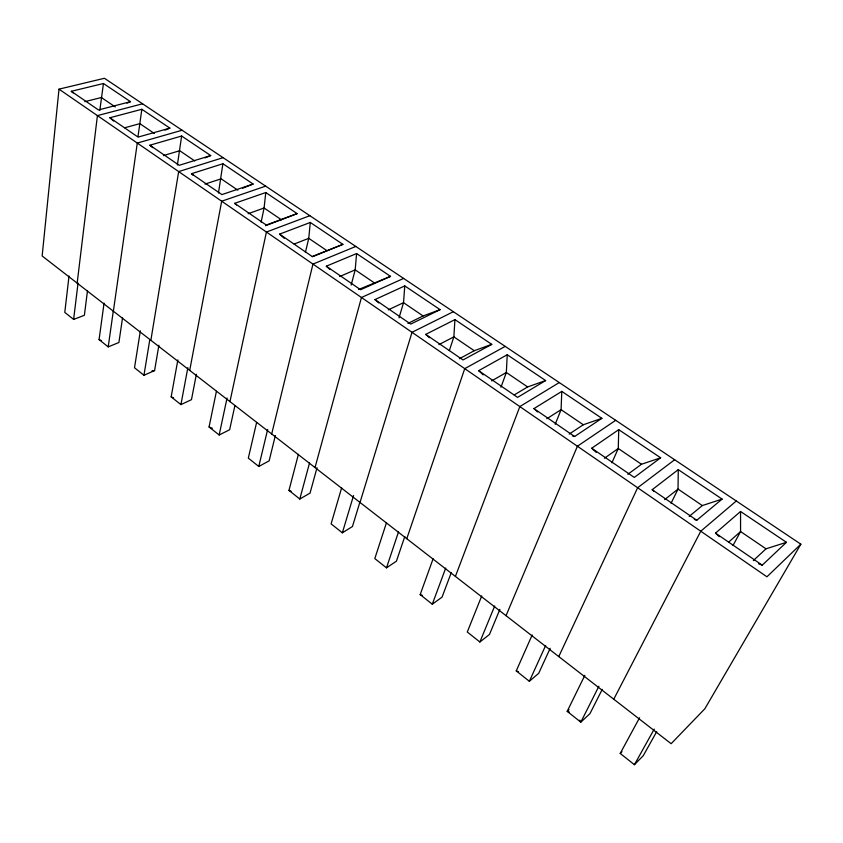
<?xml version="1.0" encoding="UTF-8"?>
<svg xmlns="http://www.w3.org/2000/svg" width="843" height="843" viewBox="0 0 843 843"><rect width="100%" height="100%" fill="white"/><g stroke="black" fill="none" stroke-linecap="round" stroke-linejoin="round"><path stroke-width="1.26" d="M694.295 519.404L696.761 520.257L722.103 499.088L678.267 469.635L678.035 489.077L671.07 503.25M618.741 429.656L591.723 448.234L634.284 477.423L660.649 457.802L618.741 429.656L618.267 448.497L611.881 462.828M572.45 435.936L574.62 436.505L601.881 418.328L561.786 391.394L561.09 409.677L555.2 424.271M507.233 354.745L478.666 370.688L517.591 397.38L545.642 380.551L507.233 354.745L506.337 372.49L500.963 387.232M454.935 319.623L425.726 334.386L463.007 359.95L491.775 344.355L454.935 319.623L453.861 336.863L449.34 350.604M378.707 302.922L374.987 299.581L404.766 285.914L403.523 302.679L399.055 317.79M330.045 269.539L326.304 266.198L356.589 253.553L355.198 269.865L351.152 285.082M284.26 238.316L279.57 234.143L310.287 222.447L308.759 238.327L305.419 252.373M58.999 89.147L42.15 255.987L671.144 743.705L704.853 708.763L800.85 544.178L104.437 78.283L58.999 89.147L766.94 576.802L800.85 544.178M236.535 205.007L234.66 203.342L265.766 192.541L264.091 208L261.109 222.141M69.021 275.998L64.785 312.405L73.626 319.423L84.384 315.282L87.503 290.677M193.353 175.376L191.466 173.721L222.9 163.742L218.463 193.036M77.156 283.132L97.419 115.607L142.572 103.794M73.626 319.423L78.051 282.995M99.79 110.517L103.457 83.51L71.286 91.297L73.172 92.941M152.731 147.694L149.896 145.217L181.624 136.018L177.388 165.007M122.551 317.832L118.905 342.49L108.21 346.884L99.074 339.634L104.058 303.153M113.647 121.055L109.864 117.757L141.835 109.284L137.999 136.577M108.21 346.884L113.394 310.382M113.373 311.215L137.283 143.068L182.099 130.233M140.359 330.846L134.511 367.769L143.953 375.272L154.585 370.604L158.884 345.24M143.953 375.272L149.812 339.603M150.865 340.287L178.674 171.582L223.1 157.662M196.377 374.281L191.477 399.666L180.929 404.619L171.161 396.863L177.862 359.898M180.929 404.619L187.863 367.643M189.707 370.404L221.688 201.214L265.661 186.134M234.902 405.609L229.633 429.74L219.18 434.999L209.064 426.969L216.43 391.257M219.18 434.999L227.052 398.001M229.949 401.605L266.42 232.025L309.855 215.703M256.63 422.417L248.316 458.139L258.78 466.453L269.138 460.868L275.366 435.473M258.78 466.453L267.663 429.456M271.699 433.976L312.964 264.091L355.809 246.441M317.01 467.728L310.045 493.113L299.813 499.035L288.97 490.415L298.401 454.324M299.813 499.035L309.529 462.955M315.019 467.57L361.457 297.495L403.597 278.422M341.636 487.834L331.109 523.872L342.353 532.808L352.448 526.527L360.003 501.785M342.353 532.808L353.554 495.547M360.014 502.46L412.006 332.311L453.355 311.71M386.505 522.618L374.808 558.582L386.484 567.845L396.421 561.175L404.798 536.496M386.484 567.845L398.507 531.912M406.769 538.709L464.746 368.644L505.199 346.389M451.311 572.534L442.059 597.139L432.29 604.22L420.172 594.6L433.123 558.751M432.29 604.22L445.726 568.034M455.399 576.422L519.825 406.579L559.267 382.553M481.732 595.938L467.285 632.008L479.878 642.008L489.456 634.484L499.899 609.352M479.878 642.008L494.704 605.991M506.032 615.675L577.402 446.242L615.696 420.309M550.184 648.309L538.709 673.304L529.351 681.292L516.253 670.891L532.165 635.011M529.351 681.292L545.663 645.475M558.772 656.571L637.645 487.739L674.653 459.751M584.842 675.348L567.191 711.334L580.816 722.166L589.942 713.673L602.229 689.405M598.899 686.244L580.816 722.166L579.858 720.112M613.757 699.216L700.754 531.216L736.308 500.995M656.718 731.619L643.262 755.686L634.41 764.717L620.216 753.442L639.574 717.741M733.041 545.432L740.575 531.543L740.544 511.48L786.445 542.312L762.241 565.168L758.563 563.767M634.41 764.717L654.231 729.1M620.216 753.442L621.997 751.671M753.347 560.574L766.002 548.814L786.445 542.312M569.025 709.669L567.191 711.334L569.468 712.145M728.615 542.154L740.575 531.543L766.002 548.814M719.269 536.675L715.517 533.124L740.544 511.48M689.163 516.422L702.314 505.568L722.103 499.088M664.674 499.614L678.035 489.077L702.314 505.568M654.094 491.48L652.187 489.699L678.267 469.635M627.824 474.314L641.481 464.261L660.649 457.802M604.431 458.255L618.267 448.497L641.481 464.261M569.194 434.082L583.303 424.756L601.881 418.328M546.822 418.729L561.09 409.677L583.303 424.756M537.571 411.932L533.946 408.602L561.786 391.394M514.23 394.924L527.613 386.937L545.642 380.551M491.69 380.888L506.337 372.49L527.613 386.937M459.403 358.728L474.261 350.709L491.775 344.355M438.876 344.639L453.861 336.863L474.261 350.709M404.766 285.914L440.109 309.655L410.72 324.091L374.987 299.581M407.928 323.396L423.102 315.967L440.109 309.655M388.244 309.887L403.523 302.679L423.102 315.967M356.589 253.553L390.53 276.356L360.593 289.718L326.304 266.198M358.549 289.507L390.53 276.356M339.655 276.536L355.198 269.865L373.986 282.626M126.977 103.183L130.507 101.676L103.457 83.51M165.038 130.138L169.886 128.125L141.835 109.284M204.997 157.904L210.718 155.555L181.624 136.018M312.342 256.472L342.911 244.365L310.287 222.447M342.911 244.365L312.5 256.725L279.57 234.143M242.542 188.284L253.111 184.037L222.9 163.742M265.577 225.692L297.136 213.616L265.766 192.541M294.196 244.027L308.759 238.327L326.821 250.592M297.136 213.616L266.304 225.049L234.66 203.342M248.127 213.722L264.091 208L281.467 219.802M253.111 184.037L221.899 194.596L191.466 173.721M204.975 184.101L221.119 178.821L237.842 190.181M210.718 155.555L179.19 165.302L149.896 145.217M163.437 155.597L179.728 150.718L194.765 160.929M169.886 128.125L138.083 137.103L109.864 117.757M124.69 127.788L139.843 123.636L154.332 133.479M130.507 101.676L98.483 109.948L71.286 91.297M84.848 101.655L101.371 97.514L115.28 106.956M151.993 370.878L154.585 370.604M516.253 670.891L518.519 671.713M420.172 594.6L422.417 595.443M288.97 490.415L291.183 491.279M209.064 426.969L212.341 428.276M171.161 396.863L173.595 397.854M99.074 339.634L101.487 340.625M533.946 408.602L574.62 436.505M652.187 489.699L696.761 520.257M715.517 533.124L762.241 565.168M425.726 334.386L429.414 337.727M478.666 370.688L483.239 374.861M591.723 448.234L596.201 452.375"/></g></svg>
